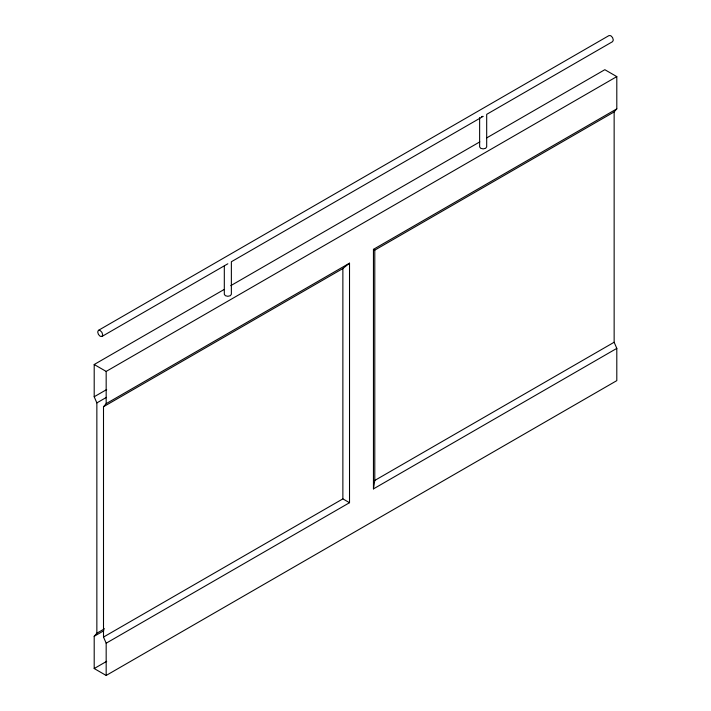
<?xml version="1.0" encoding="UTF-8"?>
<svg xmlns="http://www.w3.org/2000/svg" width="711" height="711" viewBox="0 0 711 711"><rect width="100%" height="100%" fill="white"/><g stroke="black" fill="none" stroke-linecap="round" stroke-linejoin="round"><path stroke-width="1.07" d="M616.801 108.854L614.144 111.92L614.144 342.249L616.801 348.39L373.453 488.892L374.786 480.44L374.786 250.121L373.453 249.348L616.801 108.854L616.801 76.61L604.83 69.696L486.555 137.987M479.632 117.591L479.632 146.857L480.663 148.297L483.16 148.892L485.649 148.297L486.688 146.857L486.688 114.347L612.58 41.656L613.309 40.047L612.58 37.585L610.82 35.728L609.051 35.55L98.42 330.366L97.691 331.975L98.42 334.437L100.18 336.294L101.949 336.472L227.84 263.781M101.949 336.472L102.677 334.854L101.949 332.401L100.18 330.535L98.42 330.366M106.17 643.206L103.504 637.065L103.504 406.736L106.17 403.661L349.519 263.168L349.519 502.704L106.17 643.206L106.17 675.45L94.199 668.544L94.199 636.292L96.856 633.225L104.553 628.782M103.504 406.736L342.871 268.545L349.519 263.168M96.856 633.225L96.856 402.897L94.199 396.756L94.199 364.512L224.018 289.555M230.755 285.671L479.818 141.871M94.199 364.512L106.17 371.418L616.801 76.61M94.199 396.756L106.703 389.539M96.856 402.897L106.472 397.351M374.786 250.121L614.144 111.92M94.199 636.292L103.815 630.746M103.504 637.065L342.871 498.873L349.519 502.704M374.786 480.44L614.144 342.249M94.199 668.544L106.703 661.319M106.17 675.45L616.801 380.634L616.801 348.39M481.498 116.542L483.16 116.382L231.368 261.746L231.368 294.265L230.337 295.705L227.84 296.3L225.351 295.705L224.312 294.265L224.312 266.083M373.453 249.348L373.453 488.892M342.871 268.545L342.871 498.873M106.17 371.418L106.17 403.661"/></g></svg>
